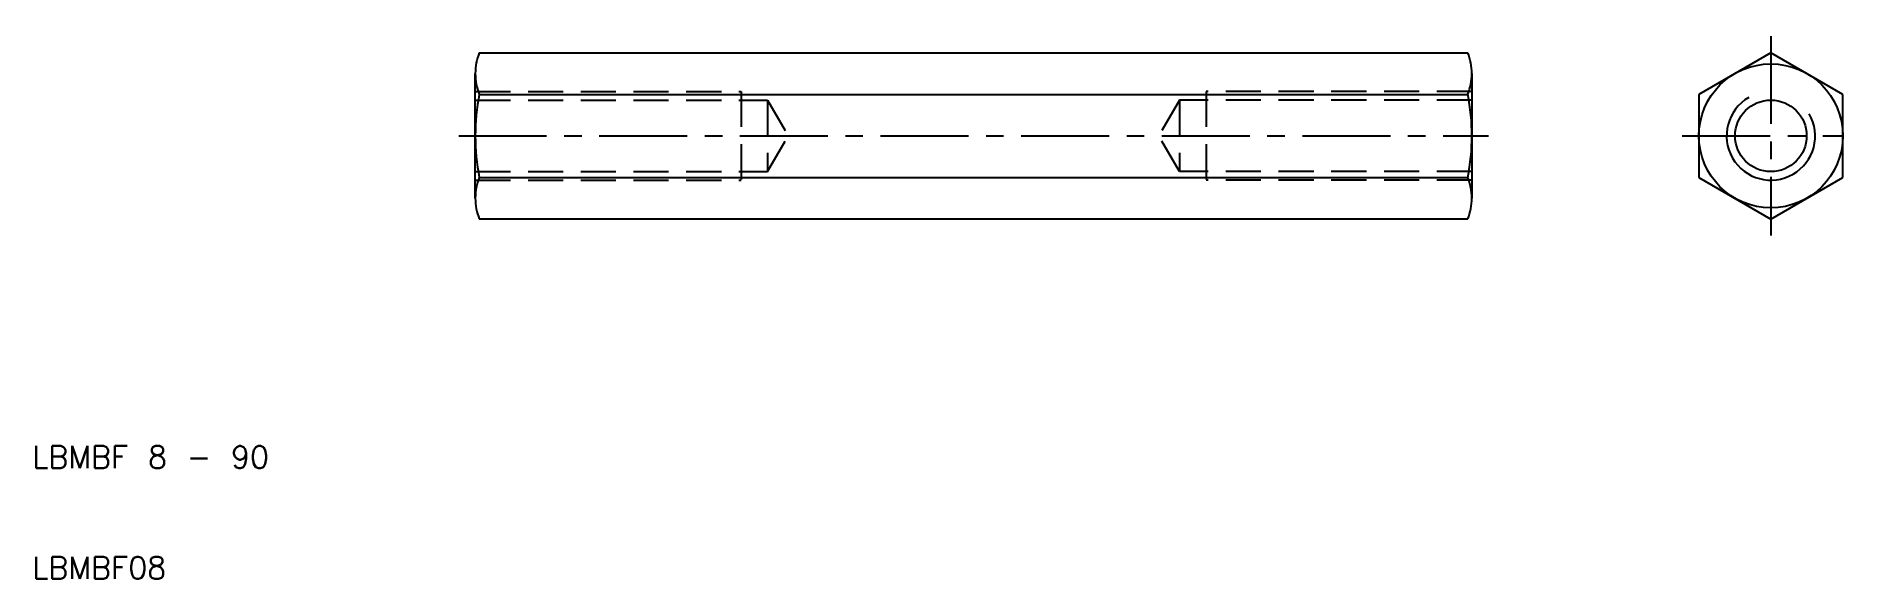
# Model space of a CAD drawing. Extents: x 10 to 173, y 10 to 59.
import ezdxf

# ---------------------------------------------------------------- set-up
doc = ezdxf.new("R2010")
doc.units = 0
doc.header["$LTSCALE"] = 0.25
doc.linetypes.add('CENTER', pattern=[50.8, 31.75, -6.35, 6.35, -6.35])
doc.linetypes.add('DASHED', pattern=[19.05, 12.7, -6.35])
doc.layers.get('0').update_dxf_attribs({"linetype": 'CONTINUOUS'})
doc.layers.add('CENTER', color=1, linetype='CENTER')
doc.styles.get("Standard").update_dxf_attribs({"font": 'txt.shx', "bigfont": 'extfont.shx'})

msp = doc.modelspace()

# ---------------------------------------------------------------- linework, layer by layer
for p, q in [((50.36, 57.51), (139.64, 57.51)), ((167, 57.51), (160.5, 53.75)), ((173.5, 53.75), (167, 57.51)), ((50, 50), (50, 55.63)), ((140, 55.63), (140, 44.37)), ((50.36, 53.75), (139.64, 53.75)), ((160.5, 53.75), (160.5, 46.25)), ((173.5, 46.25), (173.5, 53.75)), ((50, 46.77), (50, 50)), ((50, 44.37), (50, 46.77)), ((50.36, 46.25), (139.64, 46.25)), ((160.5, 46.25), (167, 42.49)), ((167, 42.49), (173.5, 46.25)), ((139.64, 42.49), (50.36, 42.49))]:
    msp.add_line(p, q)
at = {"color": 3, "linetype": 'DASHED'}
for p, q in [((50, 54), (74, 54)), ((74, 54), (74, 46)), ((140, 54), (116, 54)), ((116, 54), (116, 46)), ((50, 53.23), (76.4, 53.23)), ((76.4, 53.23), (76.4, 46.77)), ((76.4, 53.23), (78.27, 50)), ((113.6, 53.23), (111.73, 50)), ((140, 53.23), (113.6, 53.23)), ((113.6, 53.23), (113.6, 46.77)), ((76.4, 46.77), (78.27, 50)), ((113.6, 46.77), (111.73, 50)), ((50, 46.77), (76.4, 46.77)), ((50, 46), (74, 46)), ((140, 46.77), (113.6, 46.77)), ((140, 46), (116, 46))]:
    msp.add_line(p, q, dxfattribs=at)
for radius in [6.5, 3.23]:
    msp.add_circle((167, 50), radius)
for centre, radius, start, end in [((55.01, 55.63), 5.01, 158.0126, 180), ((134.99, 55.63), 5.01, 0, 21.9874), ((55.01, 55.63), 5.01, 180, 201.9874), ((134.99, 55.63), 5.01, 338.0126, 0), ((69.5, 50), 19.5, 168.9042, 191.0958), ((120.5, 50), 19.5, 348.9042, 11.0958), ((55.01, 44.37), 5.01, 158.0126, 180), ((134.99, 44.37), 5.01, 0, 21.9874), ((55.01, 44.37), 5.01, 180, 201.9874), ((134.99, 44.37), 5.01, 338.0126, 0)]:
    msp.add_arc(centre, radius, start, end)
at = {"color": 3}
msp.add_arc((167, 50), 4, 120, 30, dxfattribs=at)
at = {"layer": 'CENTER', "color": 1, "linetype": 'CENTER'}
for p, q in [((167, 59.01), (167, 40.99)), ((48.5, 50), (141.5, 50)), ((159, 50), (173.5, 50))]:
    msp.add_line(p, q, dxfattribs=at)

# ---------------------------------------------------------------- texts
for s, p in [('LBMBF 8 - 90', (10, 20)), ('LBMBF08', (10, 10))]:
    msp.add_text(s, height=2).set_placement(p)

doc.saveas('drawing.dxf')
